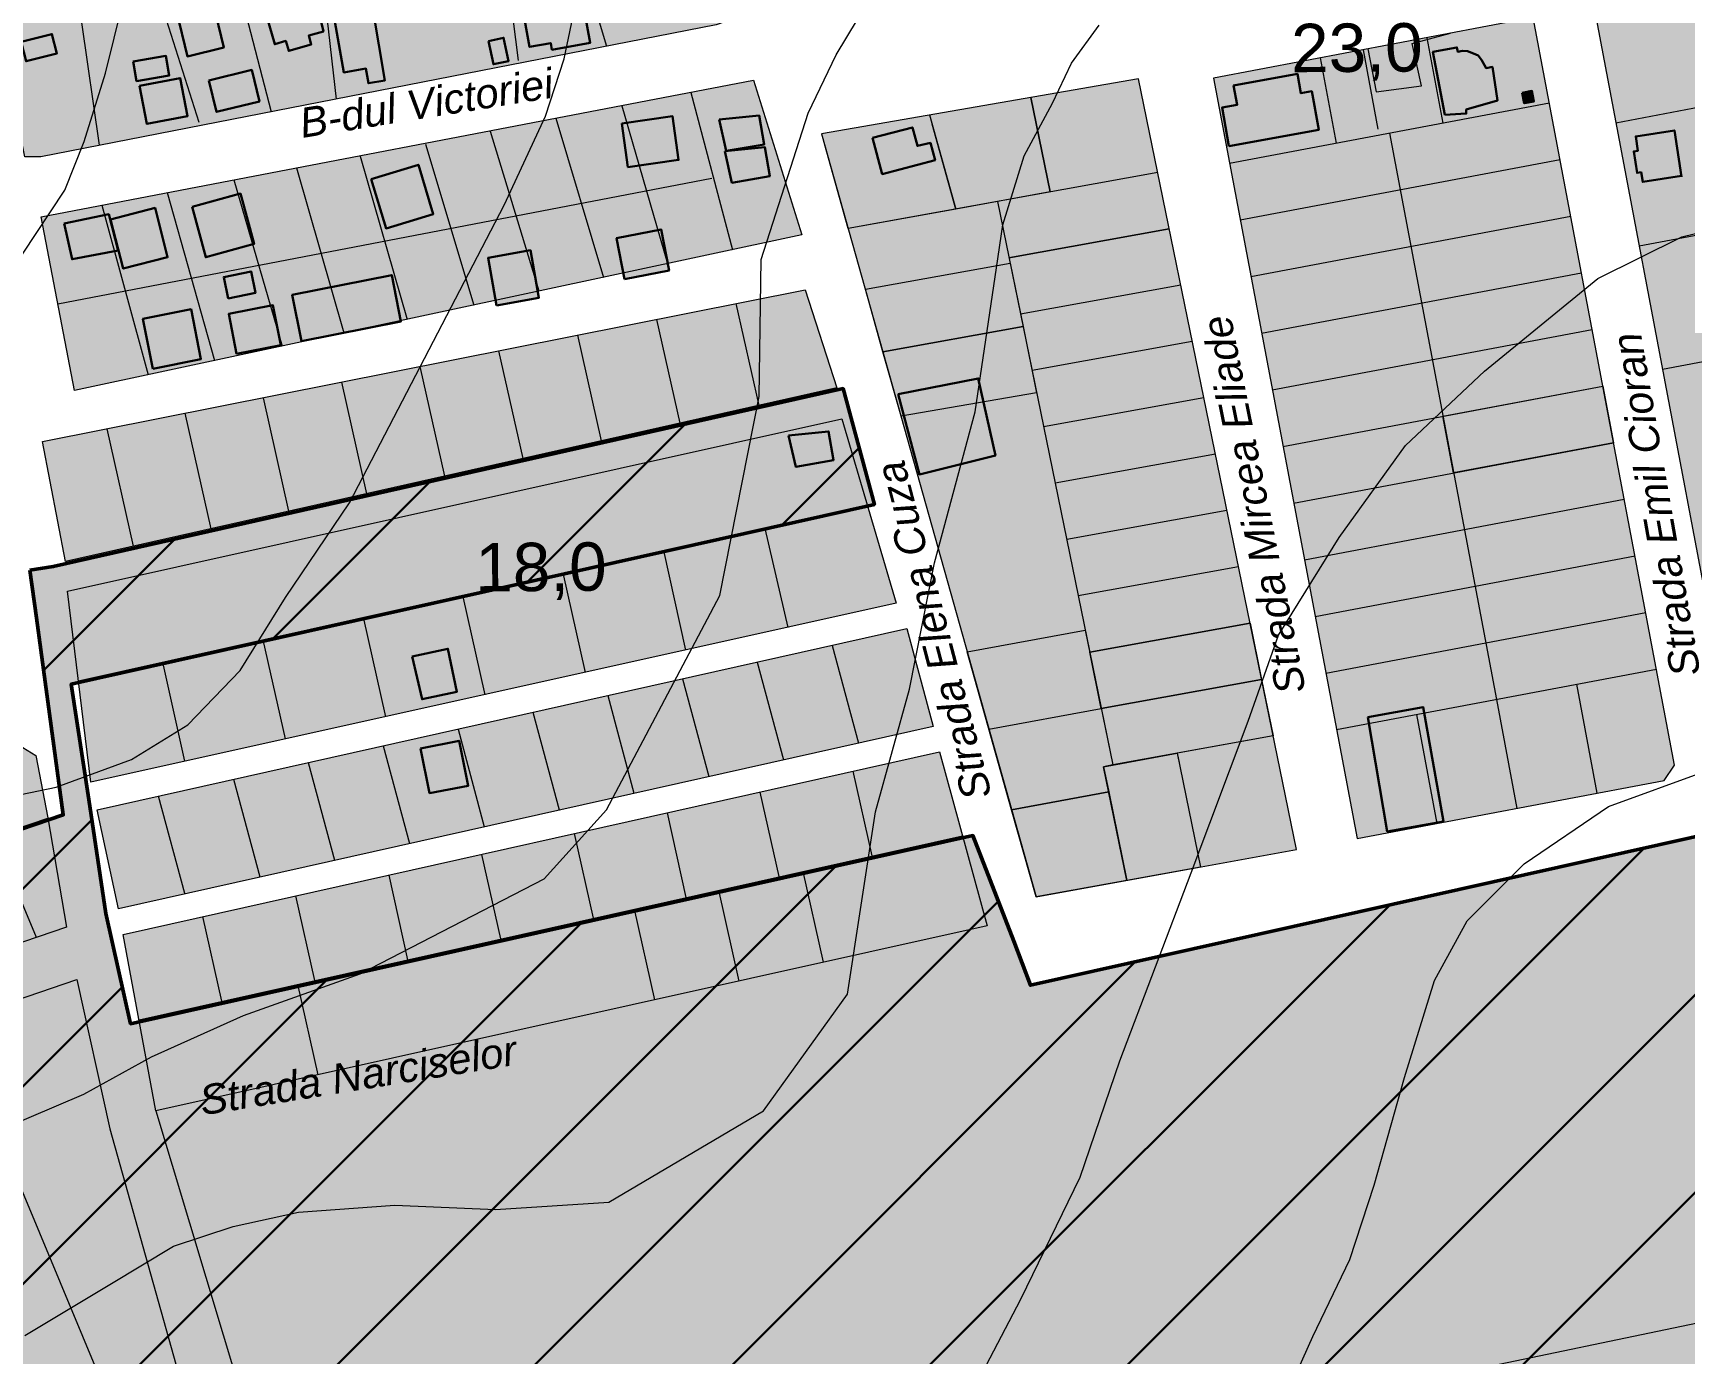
# Model space of a CAD drawing. Header units: metres. Extents: x 783184 to 1587399, y 282652 to 580595.
# Drawn here: x 787774.7 to 788150.1, y 289689.4 to 289989.6 of the extents above; entities that cross this region are included whole.
import ezdxf

# ---------------------------------------------------------------- set-up
doc = ezdxf.new("R2010")
doc.units = ezdxf.units.M
doc.header["$LTSCALE"] = 0.5
for name, color, linetype in [('atrageri in intravilan', 18, 'CONTINUOUS'), ('cladiri', 18, 'CONTINUOUS'), ('curbe  de nivelI', 7, 'CONTINUOUS'), ('denumire strazi', 3, 'CONTINUOUS'), ('Limita intravilan existent', 1, 'CONTINUOUS'), ('locuinte si functiuni complementare', 51, 'CONTINUOUS'), ('strazi', 7, 'CONTINUOUS')]:
    doc.layers.add(name, color=color, linetype=linetype)
doc.layers.add('cote de nivel', color=1, linetype='CONTINUOUS', lineweight=211)
doc.layers.add('Limite proprietati', color=7, linetype='CONTINUOUS', lineweight=5)
doc.styles.add('arial', font='arial.ttf')
doc.styles.add('ARIAL_ITALIC', font='ariali.ttf')

msp = doc.modelspace()

# ---------------------------------------------------------------- hatches: boundary and pattern name
at = {"layer": 'atrageri in intravilan', "lineweight": 30, "true_color": 0xffff66}
h = msp.add_hatch(color=51, dxfattribs=at)
h.paths.add_polyline_path([(788421.64848, 288692.34074), (788480.03939, 288685.23104), (788449.1149, 288431.12827), (788390.72823, 288438.17795)], flags=16)
h.paths.add_polyline_path([(789205.99579, 288962.99819), (789206, 288963), (789194.05, 288959.03), (789118.207, 288933.778), (789071.37, 288918.21), (789063.31, 288915.83), (789063.613, 288971.336), (789059.614, 288971.072), (788878.326, 288895.203), (788871.44, 288900.603), (788821.57, 288906.577), (788802.624, 288908.883), (788764.734, 288913.497), (788745.789, 288915.803), (788582.041, 288935.74), (788591.617, 289015.501), (788597.377, 289062.912), (788612.11, 289183.987), (788548.504, 289191.669), (788549.12, 289195.57), (788417.838, 289211.524), (788386.476, 289215.337), (788337.294, 289221.283), (788180.494, 289240.381), (788241.358, 289454.166), (788249.192, 289481.68), (788250.642, 289486.73), (788238.148, 289487.851), (788204.822, 289647.766), (788204.006, 289651.681), (788195.829, 289690.918), (788190.628, 289715.876), (788185.41, 289740.28), (788184.617, 289744.119), (788170.796, 289811.038), (788159.088, 289808.422), (788015.651, 289776.364), (788001.381, 289773.174), (787997.65, 289783.17), (787988.318, 289807.209), (787796.905, 289764.427), (787791.294, 289789.502), (787787.44, 289815.376), (787783.407, 289841.652), (787965.934, 289882.487), (787958.828, 289908.791), (787779.305, 289868.339), (787774.014, 289867.525), (787775.49, 289856.71), (787778.47, 289834.84), (787781.595, 289811.913), (787571.421, 289740.26), (787553.383, 289732.746), (787631.7, 289544.64), (787608.84, 289535.63), (787585.93, 289526.6), (787507.97, 289713.83), (787485.19, 289704.34), (787562.96, 289517.54), (787539.94, 289508.47), (787462.35, 289694.83), (787439.456, 289685.291), (787416.51, 289675.73), (787393.51, 289666.152), (787370.45, 289656.55), (787447.31, 289471.95), (787424.013, 289462.769), (787400.66, 289453.563), (787353.79, 289435.09), (787277.67, 289617.9), (787254.34, 289608.18), (787230.941, 289598.435), (787227.248, 289596.898), (787302.946, 289415.079), (787293.898, 289411.453), (787322.221, 289346.791), (787339.603, 289307.461), (787348.5, 289287.332), (787353.755, 289275.441), (787362.648, 289255.319), (787366.286, 289247.087), (787370.733, 289237.026), (787375.179, 289226.965), (787378.817, 289218.733), (787396.806, 289178.031), (787419.66, 289126.319), (787421.614, 289122.792), (787422.725, 289116.6), (787422.329, 289110.251), (787419.868, 289103.345), (787415.979, 289097.709), (787407.148, 289092.62), (787379.317, 289080.333), (787336.945, 289062.896), (787372.257, 288980.26), (787394.829, 288927.44), (787379.415, 288920.793), (787137.935, 288816.67), (787135.86, 288816.74), (787113.375, 288817.502), (787097.78, 288814.971), (786878.037, 288729.341), (787074.636, 288751.44), (787346.292, 288781.976), (787350.201, 288782.834), (787343.791, 288812.025), (787337.209, 288841.996), (787328.51, 288881.613), (787408.973, 288915.919), (787399.226, 288938.991), (787954.426, 289063.877), (787972.85, 288984.98), (787979.83, 288955.093), (787990.289, 288910.303), (787995.266, 288888.988), (787998.75, 288874.072), (788014.409, 288807.013), (788023.518, 288768.009), (787999.667, 288683.724), (787978.846, 288610.144), (787939.732, 288471.919), (787930.909, 288440.739), (787923.6, 288414.91), (787921.44, 288407.26), (787907.12, 288356.65), (787904.95, 288349), (787897.604, 288323.044), (787879.159, 288257.859), (787874.035, 288239.752), (787885.501, 288238.721), (788061.315, 288216.773), (788230.544, 288195.648), (788429.101, 288171.667), (788468.816, 288166.871), (788478.741, 288165.672), (788498.598, 288163.274), (788537.02102, 288158.63362), (788569.95822, 288426.65355), (788652.68151, 288416.6228), (788619.74931, 288148.64246), (788677.3, 288141.692), (788756.723, 288132.099), (788789.7, 288128.12), (788796.65, 288127.28), (788827.275, 288123.567), (788926.553, 288111.576), (789012.881, 288137.047), (789068.127, 288129.499), (789083.31118, 288121.55122), (789094.455, 288127.807), (789103.075, 288132.453), (789127.634, 288124.887), (789151.132, 288132.626), (789166.299, 288150.252), (789179.942, 288183.009), (789176.819, 288188.874), (789190.756, 288226.037), (789195.26, 288239.75), (789204.279, 288273.374), (789226.302, 288332.092), (789286.986, 288459.931), (789309.743, 288523.326), (789311.277, 288576.843), (789242.532, 288741.085)])
at = {"layer": 'atrageri in intravilan', "lineweight": 30}
h = msp.add_hatch(dxfattribs=at)
h.set_pattern_fill('ANSI31', color=6, scale=10, style=0)
h.set_pattern_definition([(45, (11292.32, 0), (-22.4506403, 22.4506403), [])])
h.paths.add_polyline_path([(788591.617, 289015.501), (788597.377, 289062.912), (788612.11, 289183.987), (788548.504, 289191.669), (788549.12, 289195.57), (788417.838, 289211.524), (788386.476, 289215.337), (788337.294, 289221.283), (788180.494, 289240.381), (788241.358, 289454.166), (788249.192, 289481.68), (788250.642, 289486.73), (788238.148, 289487.851), (788204.822, 289647.766), (788204.006, 289651.681), (788195.829, 289690.918), (788190.628, 289715.876), (788185.41, 289740.28), (788184.617, 289744.119), (788170.796, 289811.038), (788159.088, 289808.422), (788015.651, 289776.364), (788001.381, 289773.174), (787997.65, 289783.17), (787988.318, 289807.209), (787796.905, 289764.427), (787791.294, 289789.502), (787787.44, 289815.376), (787783.407, 289841.652), (787965.934, 289882.487), (787958.828, 289908.791), (787779.305, 289868.339), (787774.014, 289867.525), (787775.49, 289856.71), (787778.47, 289834.84), (787781.595, 289811.913), (787571.421, 289740.26), (787553.383, 289732.746), (787631.7, 289544.64), (787608.84, 289535.63), (787585.93, 289526.6), (787507.97, 289713.83), (787485.19, 289704.34), (787562.96, 289517.54), (787539.94, 289508.47), (787462.35, 289694.83), (787439.456, 289685.291), (787416.51, 289675.73), (787393.51, 289666.152), (787370.45, 289656.55), (787447.31, 289471.95), (787424.013, 289462.769), (787400.66, 289453.563), (787353.79, 289435.09), (787277.67, 289617.9), (787254.34, 289608.18), (787230.941, 289598.435), (787227.248, 289596.898), (787302.946, 289415.079), (787293.898, 289411.453), (787322.221, 289346.791), (787339.603, 289307.461), (787348.5, 289287.332), (787353.755, 289275.441), (787362.648, 289255.319), (787366.286, 289247.087), (787370.733, 289237.026), (787375.179, 289226.965), (787378.817, 289218.733), (787396.806, 289178.031), (787419.66, 289126.319), (787421.614, 289122.792), (787422.725, 289116.6), (787422.329, 289110.251), (787419.868, 289103.345), (787415.979, 289097.709), (787407.148, 289092.62), (787379.317, 289080.333), (787336.945, 289062.896), (787372.257, 288980.26), (787394.829, 288927.44), (787379.415, 288920.793), (787137.935, 288816.67), (787135.86, 288816.74), (787113.375, 288817.502), (787097.78, 288814.971), (786878.037, 288729.341), (787074.636, 288751.44), (787346.292, 288781.976), (787350.201, 288782.834), (787343.791, 288812.025), (787337.209, 288841.996), (787328.51, 288881.613), (787408.973, 288915.919), (787399.226, 288938.991), (787954.426, 289063.877), (787972.85, 288984.98), (787979.83, 288955.093), (787990.289, 288910.303), (787995.266, 288888.988), (787998.75, 288874.072), (788014.409, 288807.013), (788023.518, 288768.009), (787999.667, 288683.724), (787978.846, 288610.144), (787939.732, 288471.919), (787930.909, 288440.739), (787923.6, 288414.91), (787921.44, 288407.26), (787907.12, 288356.65), (787904.95, 288349), (787897.604, 288323.044), (787879.159, 288257.859), (787874.035, 288239.752), (787885.501, 288238.721), (788061.315, 288216.773), (788230.544, 288195.648), (788429.101, 288171.667), (788468.816, 288166.871), (788478.741, 288165.672), (788498.598, 288163.274), (788537.02102, 288158.63362), (788569.95822, 288426.65355), (788652.68151, 288416.6228), (788619.74931, 288148.64246), (788677.3, 288141.692), (788756.723, 288132.099), (788789.7, 288128.12), (788796.65, 288127.28), (788827.275, 288123.567), (788926.553, 288111.576), (789012.881, 288137.047), (789068.127, 288129.499), (789086.82378, 288119.71264), (789103.075, 288132.453), (789127.634, 288124.887), (789151.132, 288132.626), (789166.299, 288150.252), (789179.942, 288183.009), (789176.819, 288188.874), (789190.756, 288226.037), (789204.279, 288273.374), (789226.302, 288332.092), (789286.986, 288459.931), (789309.743, 288523.326), (789311.277, 288576.843), (789242.30106, 288742.48767), (789215.76073, 288903.68805), (789205.99508, 288962.99788), (789206, 288963), (789194.05, 288959.03), (789118.207, 288933.778), (789071.37, 288918.21), (789063.31, 288915.83), (789063.613, 288971.336), (789059.614, 288971.072), (788878.326, 288895.203), (788871.44, 288900.603), (788821.57, 288906.577), (788802.624, 288908.883), (788783.679, 288911.19), (788764.734, 288913.497), (788745.789, 288915.803), (788582.041, 288935.74)])
h.paths.add_polyline_path([(788421.64848, 288692.34074), (788480.03939, 288685.23104), (788449.1149, 288431.12827), (788390.72823, 288438.17795)], flags=16)
at = {"layer": 'cladiri', "lineweight": 30}
h = msp.add_hatch(color=0, dxfattribs=at)
h.paths.add_polyline_path([(787779.01606, 289989.38052), (787772.00518, 289987.59982), (787773.12522, 289983.19006), (787780.1361, 289984.97077)])
h.paths.add_polyline_path([(787774.81381, 290002.62765), (787765.84782, 290001.04391), (787767.05893, 289994.18751), (787776.02492, 289995.77125)])
h.paths.add_polyline_path([(787791.39866, 290014.22833), (787787.28493, 290013.22595), (787786.49372, 290016.47304), (787764.2321, 290011.04862), (787765.92223, 290004.11235), (787782.54112, 290008.16182), (787783.40597, 290004.61251), (787793.16244, 290006.98984)])
h.paths.add_polyline_path([(787774.94014, 290039.85859), (787764.15367, 290038.13443), (787765.83164, 290027.63697), (787776.61811, 290029.36113)])
h.paths.add_polyline_path([(787784.19361, 290054.49213), (787777.62066, 290053.89401), (787778.26748, 290046.78592), (787775.31212, 290046.51699), (787775.65194, 290042.78263), (787785.18025, 290043.64968)])
h.paths.add_polyline_path([(787776.27148, 290071.39216), (787767.02276, 290070.23497), (787768.89754, 290055.25109), (787778.14626, 290056.40829)])
h.paths.add_polyline_path([(787820.029, 290078.84053), (787818.17574, 290078.55513), (787817.62211, 290082.15022), (787808.77872, 290080.78837), (787811.00071, 290066.35954), (787817.18384, 290067.31172), (787816.72259, 290070.30694), (787821.2361, 290071.002)])
h.paths.add_polyline_path([(787824.53871, 290068.56326), (787818.26589, 290068.14928), (787819.05069, 290056.25762), (787825.32351, 290056.6716)])
h.paths.add_polyline_path([(787830.89565, 290082.69621), (787822.75788, 290081.39764), (787824.56858, 290070.05056), (787832.70635, 290071.34914)])
h.paths.add_polyline_path([(787846.05271, 290085.79273), (787836.59225, 290083.9599), (787839.55522, 290068.666), (787845.1005, 290069.74032), (787844.58181, 290072.41763), (787848.49699, 290073.17614)])
h.paths.add_polyline_path([(787859.15003, 290087.95487), (787850.17474, 290086.68441), (787853.22718, 290065.12012), (787862.20248, 290066.39058)])
h.paths.add_polyline_path([(787899.71892, 290089.80729), (787901.24182, 290090.12486), (787899.95377, 290096.30151), (787890.2576, 290094.2795), (787889.58737, 290097.49346), (787882.25411, 290095.96421), (787884.08332, 290087.19251), (787889.61615, 290088.34631), (787890.96493, 290081.87846), (787900.93864, 290083.95835)])
h.paths.add_polyline_path([(787843.37563, 290041.68901), (787839.44278, 290041.22794), (787840.31873, 290033.75607), (787844.25158, 290034.21713)])
h.paths.add_polyline_path([(787913.0128, 290045.07249), (787895.633, 290041.39293), (787896.65095, 290036.58482), (787900.0767, 290037.31011), (787900.73373, 290034.20674), (787907.70125, 290035.68187), (787907.03589, 290038.8246), (787914.02241, 290040.30375)])
h.paths.add_polyline_path([(787911.83207, 290022.54541), (787910.4564, 290028.89492), (787902.02072, 290027.06728), (787903.39639, 290020.71776)])
h.paths.add_polyline_path([(787920.0711, 290009.23799), (787905.53369, 290003.63097), (787909.80236, 289992.56353), (787924.13283, 289997.53879)])
h.paths.add_polyline_path([(787899.31423, 289998.58211), (787885.79098, 289996.12092), (787887.55103, 289986.45011), (787892.38025, 289987.32901), (787892.65447, 289985.82226), (787901.3485, 289987.40454)])
h.paths.add_polyline_path([(787881.65894, 289988.54452), (787878.21597, 289987.804), (787879.354, 289982.51284), (787882.79697, 289983.25336)])
h.paths.add_polyline_path([(787878.50158, 290003.70429), (787873.8424, 290002.4324), (787875.9566, 289994.68772), (787880.61578, 289995.95961)])
h.paths.add_polyline_path([(787875.83508, 290004.61663), (787873.54035, 290010.9817), (787850.38452, 290002.63356), (787854.95166, 289989.96536), (787860.72711, 289992.04752), (787858.4547, 289998.35066)])
h.paths.add_polyline_path([(787851.92166, 289995.03591), (787843.11698, 289993.52681), (787845.31856, 289980.68194), (787850.37076, 289981.54787), (787850.94429, 289978.20168), (787854.69677, 289978.84485)])
h.paths.add_polyline_path([(787838.29616, 290000.0022), (787826.87643, 289996.71752), (787829.647, 289987.08521), (787832.16355, 289987.80905), (787832.81689, 289985.53761), (787837.96169, 289987.01742), (787837.38418, 289989.02525), (787840.72308, 289989.98563)])
h.paths.add_polyline_path([(787824.44227, 289981.22831), (787814.67972, 289978.85971), (787816.41736, 289971.69775), (787826.17991, 289974.06635)])
h.paths.add_polyline_path([(787808.15609, 289979.39505), (787798.92016, 289977.60572), (787800.59374, 289968.96725), (787809.82967, 289970.75658)])
h.paths.add_polyline_path([(787804.90144, 289984.41431), (787797.48546, 289983.11089), (787798.26131, 289978.69659), (787805.67728, 289980)])
h.paths.add_polyline_path([(787815.56841, 289996.6201), (787807.28805, 289994.60401), (787809.79842, 289984.29358), (787818.07878, 289986.30967)])
h = msp.add_hatch(color=256, dxfattribs=at)
h.paths.add_polyline_path([(788095.55449, 289985.84242), (788092.87162, 289985.3398), (788095.55257, 289971.02929), (788098.32118, 289971.19073)])
h.paths.add_polyline_path([(788106.36336, 289981.93524), (788104.94975, 289981.64551), (788104.54661, 289982.34382), (788103.86524, 289983.52408), (788103.15839, 289984.50531), (788102.093, 289984.93122), (788100.73027, 289985.476), (788099.59696, 289985.55593), (788098.50809, 289985.35194), (788098.31917, 289986.36035), (788095.55449, 289985.84242), (788098.32118, 289971.19073), (788100.41253, 289971.31268), (788100.41253, 289972.22084), (788107.54462, 289974.30896)])
h = msp.add_hatch(color=256, dxfattribs=at)
h.paths.add_polyline_path([(788047.96697, 289973.23179), (788044.9273, 289972.68242), (788046.50724, 289963.94043), (788049.61539, 289964.50217)])
h.paths.add_polyline_path([(788065.32653, 289976.36919), (788062.86462, 289975.92424), (788062.066, 289980.3431), (788047.57086, 289977.72339), (788048.36949, 289973.30453), (788047.96697, 289973.23179), (788049.61539, 289964.50217), (788066.90647, 289967.6272)])
for color, points in [(256, [(788115.37047, 289976.44801), (788113.17366, 289976.03437), (788113.60899, 289973.63996), (788115.82078, 289974.05642)]), (256, [(788147.73025, 289967.47316), (788138.93299, 289966.11559), (788139.43576, 289962.85758), (788138.49611, 289962.71258), (788139.2513, 289957.81883), (788140.14997, 289957.95751), (788140.52556, 289955.77353), (788149.32612, 289957.13161)]), (0, [(787791.93706, 289948.42094), (787781.77795, 289946.34133), (787783.60583, 289938.18526), (787794.09833, 289940.15473)]), (0, [(787989.52247, 289911.10054), (787971.29779, 289907.50594), (787976.16571, 289889.30517), (787993.42419, 289893.59378)]), (0, [(787955.52618, 289899.05815), (787946.42474, 289898.16837), (787948.03919, 289891.02442), (787956.65728, 289892.4976)]), (0, [(788090.61982, 289836.40441), (788078.07395, 289834.11516), (788082.48574, 289808.14722), (788095.25066, 289810.43084)])]:
    msp.add_hatch(color=color, dxfattribs=at).paths.add_polyline_path(points)
h = msp.add_hatch(color=0, dxfattribs=at)
h.paths.add_polyline_path([(787792.34509, 289947.26678), (787795.21239, 289936.069), (787805.31603, 289938.65615), (787802.44872, 289949.85392)])
h.paths.add_polyline_path([(787801.93978, 289913.30632), (787812.88781, 289915.45795), (787810.64967, 289926.84615), (787799.70164, 289924.69452)])
h.paths.add_polyline_path([(787820.96422, 289916.71306), (787831.01485, 289918.68538), (787829.23367, 289927.76201), (787819.18304, 289925.78969)])
h.paths.add_polyline_path([(787825.2568, 289930.55397), (787824.25957, 289935.42017), (787818.07878, 289934.15355), (787819.07601, 289929.28735)])
h.paths.add_polyline_path([(787821.83485, 289953.12948), (787810.85231, 289950.13132), (787813.98032, 289938.67313), (787824.96286, 289941.6713)])
h.paths.add_polyline_path([(787858.33735, 289924.05901), (787856.24505, 289934.61443), (787833.6311, 289930.13188), (787835.7234, 289919.57646)])
h.paths.add_polyline_path([(787862.28666, 289959.66121), (787851.55744, 289956.41436), (787854.94608, 289945.2166), (787865.6753, 289948.46345)])
h.paths.add_polyline_path([(787869.54336, 289963.18511), (787870.87, 289953.73164), (787867.79978, 289952.82114), (787869.28269, 289947.82073), (787874.59094, 289949.39493), (787882.80571, 289950.68034), (787882.29919, 289953.91742), (787892.89895, 289955.57602), (787891.17859, 289966.57048)])
h.paths.add_polyline_path([(787878.12099, 289938.50267), (787880.08347, 289927.68753), (787889.70024, 289929.43256), (787887.73776, 289940.2477)])
h.paths.add_polyline_path([(787907.34332, 289942.98597), (787909.17424, 289933.67589), (787919.27329, 289935.66198), (787917.44237, 289944.97205)])
h.paths.add_polyline_path([(787909.92475, 289959.16764), (787921.43349, 289960.7773), (787920.04614, 289970.69655), (787908.53741, 289969.08689)])
at = {"layer": 'cladiri', "lineweight": 80}
for points in [[(787939.7557, 289970.85757), (787930.65425, 289969.96778), (787932.26871, 289962.82383), (787940.8868, 289964.29701)], [(787941.04816, 289963.64003), (787931.94672, 289962.75025), (787933.56117, 289955.6063), (787942.17926, 289957.07948)]]:
    msp.add_hatch(color=0, dxfattribs=at).paths.add_polyline_path(points)
at = {"layer": 'cladiri', "lineweight": 30}
h = msp.add_hatch(color=0, dxfattribs=at)
h.paths.add_polyline_path([(787974.61534, 289968.06365), (787973.02735, 289967.77497), (787965.49528, 289965.83281), (787967.69646, 289957.55525), (787979.69992, 289960.74718), (787978.6669, 289964.63195), (787975.70607, 289963.96193)])
h.paths.add_polyline_path([(787974.58528, 289968.17669), (787973.02735, 289967.77497), (787974.61534, 289968.06365)])
h = msp.add_hatch(color=0, dxfattribs=at)
h.paths.add_polyline_path([(787871.54829, 289828.74986), (787862.77558, 289826.95928), (787864.84218, 289816.85665), (787873.62765, 289818.5435)])
h.paths.add_polyline_path([(787869.0082, 289849.67232), (787860.85268, 289847.92312), (787863.11924, 289838.20872), (787871.03404, 289839.91319)])
at = {"layer": 'locuinte si functiuni complementare', "lineweight": 30}
h = msp.add_hatch(color=256, dxfattribs=at)
h.paths.add_polyline_path([(787908.22197, 290096.55264), (787900.97695, 290103.01512), (787752.98617, 290076.3658), (787752.24829, 290073.76376), (787750.64891, 290070.33984), (787772.82523, 289961.51241), (787776.48094, 289961.51241), (787929.97268, 289991.46873), (787934.37139, 289993.0197)])
h.paths.add_polyline_path([(787739.86635, 290071.49122), (787735.04604, 290072.64297), (787581.80373, 290040.84306), (787579.88606, 290037.17178), (787599.01015, 289929.36043), (787601.556, 289926.817), (787760.96176, 289958.77977)])
h.paths.add_polyline_path([(787581.10831, 289976.18961), (787571.03664, 290029.11524), (787568.48756, 290034.97215), (787563.87426, 290034.51111), (787380.13213, 289942.17514), (787364.51182, 289932.61568), (787366.63859, 289882.99133), (787450.43985, 289896.53223), (787591.85881, 289925.15937)])
h = msp.add_hatch(color=256, dxfattribs=at)
h.paths.add_polyline_path([(788261.3326, 289879.25683), (788246.78961, 289876.51067), (788229.69177, 289873.28208), (788215.14878, 289870.53592), (788221.45938, 289837.11652), (788224.96394, 289834.72527), (788236.55903, 289836.91477), (788253.65687, 289840.14337), (788265.25196, 289842.33288), (788267.64321, 289845.83743)])
h.paths.add_polyline_path([(788235.5558, 290015.76443), (788189.37198, 290007.04351), (788214.43441, 289874.31906), (788260.61823, 289883.03998)])
h.paths.add_polyline_path([(788175.6151, 290004.44579), (788129.43127, 289995.72488), (788161.51868, 289825.79788), (788165.02323, 289823.40663), (788205.31125, 289831.01424), (788207.7025, 289834.5188)])
h.paths.add_polyline_path([(788115.67439, 289993.12716), (788042.95943, 289979.39635), (788075.60349, 289806.52146), (788145.37054, 289819.6956), (788147.76179, 289823.20016)])
h.paths.add_polyline_path([(788025.94788, 289979.22479), (787953.93084, 289966.73736), (788002.67795, 289793.26421), (788061.82586, 289804.0168)])
h = msp.add_hatch(color=256, dxfattribs=at)
h.paths.add_polyline_path([(787957.41099, 289908.96805), (787950.20903, 289931.25204), (787776.89796, 289896.75196), (787782.07094, 289869.50002)])
h.paths.add_polyline_path([(787949.43796, 289943.72819), (787938.44396, 289978.90819), (787776.55266, 289947.81654), (787784.13015, 289908.3613)])
h.paths.add_polyline_path([(787765.35884, 289896.58806), (787527.78376, 289853.68834), (787547.85612, 289801.27064), (787768.31349, 289877.32169)])
h.paths.add_polyline_path([(787764.81239, 289940.47341), (787760.68332, 289946.71931), (787742.70233, 289943.28836), (787713.92927, 289937.79818), (787684.19454, 289932.1245), (787669.0863, 289928.68805), (787596.30586, 289915.72513), (787575.94066, 289910.63743), (787555.35421, 289906.70925), (787540.57227, 289902.57697), (787529.68085, 289899.12477), (787520.15771, 289890.80288), (787520.15771, 289871.47674), (787522.71314, 289864.83662), (787526.41802, 289862.92102), (787771.76475, 289906.56896)])
at = {"layer": 'locuinte si functiuni complementare', "linetype": 'ByBlock', "lineweight": 30}
h = msp.add_hatch(color=51, dxfattribs=at)
h.paths.add_polyline_path([(787804.19927, 289846.30365), (787785.09226, 289842.02903), (787787.88804, 289819.36785), (787809.16928, 289824.09213)])
h.paths.add_polyline_path([(787827.00594, 289851.40597), (787804.19927, 289846.30365), (787809.16928, 289824.09213), (787831.98341, 289829.15669)])
h.paths.add_polyline_path([(787849.81167, 289856.50807), (787827.00594, 289851.40597), (787831.98341, 289829.15669), (787854.79848, 289834.22146)])
h.paths.add_polyline_path([(787872.37585, 289861.55614), (787849.81167, 289856.50807), (787854.79848, 289834.22146), (787877.37002, 289839.23217)])
h.paths.add_polyline_path([(787895.18641, 289866.65933), (787872.37585, 289861.55614), (787877.37002, 289839.23217), (787900.18896, 289844.2978)])
h.paths.add_polyline_path([(787918.03965, 289871.77206), (787895.18641, 289866.65933), (787900.18896, 289844.2978), (787923.0139, 289849.36477)])
h.paths.add_polyline_path([(787941.03799, 289876.91726), (787918.03965, 289871.77206), (787923.0139, 289849.36477), (787946.25106, 289854.52324)])
h.paths.add_polyline_path([(787964.35874, 289882.13458), (787941.03799, 289876.91726), (787946.25106, 289854.52324), (787970.89157, 289859.99325)])
h.paths.add_polyline_path([(787973.31076, 289854.23472), (787956.31514, 289850.43291), (787962.28544, 289828.21812), (787979.28081, 289832.02257)])
h.paths.add_polyline_path([(787956.31514, 289850.43291), (787939.31713, 289846.63057), (787945.28818, 289824.41325), (787962.28544, 289828.21812)])
h.paths.add_polyline_path([(787939.31713, 289846.63057), (787922.31748, 289842.82786), (787928.28973, 289820.60811), (787945.28818, 289824.41325)])
h.paths.add_polyline_path([(787922.31748, 289842.82786), (787905.31544, 289839.02461), (787911.2882, 289816.80228), (787928.28973, 289820.60811)])
h.paths.add_polyline_path([(787905.31544, 289839.02461), (787888.31057, 289835.22074), (787894.28383, 289812.99581), (787911.2882, 289816.80228)])
h.paths.add_polyline_path([(787888.31057, 289835.22074), (787871.30262, 289831.41617), (787877.27733, 289809.18887), (787894.28383, 289812.99581)])
h.paths.add_polyline_path([(787871.30262, 289831.41617), (787854.29492, 289827.61166), (787860.26988, 289805.38172), (787877.27733, 289809.18887)])
h.paths.add_polyline_path([(787854.29492, 289827.61166), (787837.28413, 289823.80646), (787843.25935, 289801.57387), (787860.26988, 289805.38172)])
h.paths.add_polyline_path([(787837.28413, 289823.80646), (787820.2731, 289820.0012), (787826.24882, 289797.76603), (787843.25935, 289801.57387)])
h.paths.add_polyline_path([(787820.2731, 289820.0012), (787803.25854, 289816.19515), (787809.2352, 289793.9575), (787826.24882, 289797.76603)])
h.paths.add_polyline_path([(787803.25854, 289816.19515), (787789.30309, 289813.07341), (787794.16666, 289790.58437), (787809.2352, 289793.9575)])
h.paths.add_polyline_path([(787813.33747, 289788.78126), (787795.21048, 289784.72942), (787798.81046, 289765.35165), (787817.63294, 289769.55862)])
h.paths.add_polyline_path([(787834.44635, 289793.49962), (787813.33747, 289788.78126), (787817.63294, 289769.55862), (787838.7423, 289774.27672)])
h.paths.add_polyline_path([(787855.55563, 289798.21808), (787834.44635, 289793.49962), (787838.7423, 289774.27672), (787859.85143, 289778.99477)])
h.paths.add_polyline_path([(787876.65718, 289802.93481), (787855.55563, 289798.21808), (787859.85143, 289778.99477), (787880.95329, 289783.71119)])
h.paths.add_polyline_path([(787897.77208, 289807.65452), (787876.65718, 289802.93481), (787880.95329, 289783.71119), (787902.0645, 289788.4297)])
h.paths.add_polyline_path([(787918.88137, 289812.37298), (787897.77208, 289807.65452), (787902.0645, 289788.4297), (787923.17386, 289793.1478)])
h.paths.add_polyline_path([(787939.9925, 289817.09185), (787918.88137, 289812.37298), (787923.17386, 289793.1478), (787944.28507, 289797.86632)])
h.paths.add_polyline_path([(787961.09801, 289821.80946), (787939.9925, 289817.09185), (787944.28507, 289797.86632), (787965.39444, 289802.58442)])
h.paths.add_polyline_path([(787980.75649, 289826.20362), (787961.09801, 289821.80946), (787965.39444, 289802.58442), (787985.96724, 289807.18259)])
h = msp.add_hatch(color=51, dxfattribs=at)
h.paths.add_polyline_path([(787580.52125, 289763.01956), (787569.68932, 289759.29023), (787566.5263, 289752.51461), (787571.20391, 289740.72767), (787586.41411, 289745.90359)])
h.paths.add_polyline_path([(787599.8195, 289769.66376), (787580.52125, 289763.01956), (787586.41411, 289745.90359), (787605.73614, 289752.47873)])
h.paths.add_polyline_path([(787619.04545, 289776.28307), (787599.8195, 289769.66376), (787605.73614, 289752.47873), (787624.98577, 289759.02924)])
h.paths.add_polyline_path([(787638.23172, 289782.88872), (787619.04545, 289776.28307), (787624.98577, 289759.02924), (787644.19568, 289765.56624)])
h.paths.add_polyline_path([(787657.34087, 289789.46781), (787638.23172, 289782.88872), (787644.19568, 289765.56624), (787663.32838, 289772.07695)])
h.paths.add_polyline_path([(787676.38383, 289796.02412), (787657.34087, 289789.46781), (787663.32838, 289772.07695), (787682.3948, 289778.56512)])
h.paths.add_polyline_path([(787695.36061, 289802.55764), (787676.38383, 289796.02412), (787682.3948, 289778.56512), (787701.39495, 289785.03073)])
h.paths.add_polyline_path([(787714.28065, 289809.07163), (787695.36061, 289802.55764), (787701.39495, 289785.03073), (787720.33831, 289791.47702)])
h.paths.add_polyline_path([(787733.14397, 289815.56608), (787714.28065, 289809.07163), (787720.33831, 289791.47702), (787739.22486, 289797.90397)])
h.paths.add_polyline_path([(787751.94109, 289822.03775), (787733.14397, 289815.56608), (787739.22486, 289797.90397), (787758.04514, 289804.30838)])
h.paths.add_polyline_path([(787775.3576, 289825.37502), (787770.43566, 289828.40525), (787751.94109, 289822.03775), (787758.04514, 289804.30838), (787778.11964, 289811.13958), (787778.09865, 289811.26304)])

# ---------------------------------------------------------------- linework, layer by layer
at = {"layer": 'cladiri', "color": 0, "lineweight": 30}
for points in [[(787826.87643, 289996.71752), (787829.647, 289987.08521), (787832.16355, 289987.80905), (787832.81689, 289985.53761), (787837.96169, 289987.01742), (787837.38418, 289989.02525), (787840.72308, 289989.98563), (787838.29616, 290000.0022), (787826.87643, 289996.71752)], [(787885.79098, 289996.12092), (787887.55103, 289986.45011), (787892.38025, 289987.32901), (787892.65447, 289985.82226), (787901.3485, 289987.40454), (787899.31423, 289998.58211), (787885.79098, 289996.12092)], [(787807.28805, 289994.60401), (787809.79842, 289984.29358), (787818.07878, 289986.30967), (787815.56841, 289996.6201), (787807.28805, 289994.60401)], [(787843.11698, 289993.52681), (787845.31856, 289980.68194), (787850.37076, 289981.54787), (787850.94429, 289978.20168), (787854.69677, 289978.84485), (787851.92166, 289995.03591), (787843.11698, 289993.52681)], [(787772.00518, 289987.59982), (787779.01606, 289989.38052), (787780.1361, 289984.97077), (787773.12522, 289983.19006), (787772.00518, 289987.59982)], [(787878.21597, 289987.804), (787879.354, 289982.51284), (787882.79697, 289983.25336), (787881.65894, 289988.54452), (787878.21597, 289987.804)], [(787797.48546, 289983.11089), (787804.90144, 289984.41431), (787805.67728, 289980), (787798.26131, 289978.69659), (787797.48546, 289983.11089)], [(787798.92016, 289977.60572), (787800.59374, 289968.96725), (787809.82967, 289970.75658), (787808.15609, 289979.39505), (787798.92016, 289977.60572)], [(787814.67972, 289978.85971), (787824.44227, 289981.22831), (787826.17991, 289974.06635), (787816.41736, 289971.69775), (787814.67972, 289978.85971)], [(787908.53741, 289969.08689), (787920.04614, 289970.69655), (787921.43349, 289960.7773), (787909.92475, 289959.16764), (787908.53741, 289969.08689)], [(787930.65425, 289969.96778), (787932.26871, 289962.82383), (787940.8868, 289964.29701), (787939.7557, 289970.85757), (787930.65425, 289969.96778)], [(787931.94672, 289962.75025), (787933.56117, 289955.6063), (787942.17926, 289957.07948), (787941.04816, 289963.64003), (787931.94672, 289962.75025)], [(787851.55744, 289956.41436), (787854.94608, 289945.2166), (787865.6753, 289948.46345), (787862.28666, 289959.66121), (787851.55744, 289956.41436)], [(787810.85231, 289950.13132), (787813.98032, 289938.67313), (787824.96286, 289941.6713), (787821.83485, 289953.12948), (787810.85231, 289950.13132)], [(787792.34509, 289947.26678), (787795.21239, 289936.069), (787805.31603, 289938.65615), (787802.44872, 289949.85392), (787792.34509, 289947.26678)], [(787781.77795, 289946.34133), (787791.93706, 289948.42094), (787794.09833, 289940.15473), (787783.60583, 289938.18526), (787781.77795, 289946.34133)], [(787909.17424, 289933.67589), (787919.27329, 289935.66198), (787917.44237, 289944.97205), (787907.34332, 289942.98597), (787909.17424, 289933.67589)], [(787880.08347, 289927.68753), (787889.70024, 289929.43256), (787887.73776, 289940.2477), (787878.12099, 289938.50267), (787880.08347, 289927.68753)], [(787819.07601, 289929.28735), (787825.2568, 289930.55397), (787824.25957, 289935.42017), (787818.07878, 289934.15355), (787819.07601, 289929.28735)], [(787835.7234, 289919.57646), (787858.33735, 289924.05901), (787856.24505, 289934.61443), (787833.6311, 289930.13188), (787835.7234, 289919.57646)], [(787801.93978, 289913.30632), (787812.88781, 289915.45795), (787810.64967, 289926.84615), (787799.70164, 289924.69452), (787801.93978, 289913.30632)], [(787820.96422, 289916.71306), (787831.01485, 289918.68538), (787829.23367, 289927.76201), (787819.18304, 289925.78969), (787820.96422, 289916.71306)], [(787971.29779, 289907.50594), (787989.52247, 289911.10054), (787993.42419, 289893.59378), (787976.16571, 289889.30517), (787971.29779, 289907.50594)], [(787946.42474, 289898.16837), (787948.03919, 289891.02442), (787956.65728, 289892.4976), (787955.52618, 289899.05815), (787946.42474, 289898.16837)], [(787860.85268, 289847.92312), (787869.0082, 289849.67232), (787871.03404, 289839.91319), (787863.11924, 289838.20872), (787860.85268, 289847.92312)], [(788078.07395, 289834.11516), (788090.61982, 289836.40441), (788095.25066, 289810.43084), (788082.48574, 289808.14722), (788078.07395, 289834.11516)], [(787862.77558, 289826.95928), (787871.54829, 289828.74986), (787873.62765, 289818.5435), (787864.84218, 289816.85665), (787862.77558, 289826.95928)]]:
    msp.add_lwpolyline(points, dxfattribs=at)
at = {"layer": 'cladiri', "lineweight": 30}
for points in [[(788095.55257, 289971.02929), (788092.87162, 289985.3398), (788098.31917, 289986.36035), (788098.50809, 289985.35194), (788099.59696, 289985.55593), (788100.73027, 289985.476), (788102.093, 289984.93122), (788103.15839, 289984.50531), (788103.86524, 289983.52408), (788104.54661, 289982.34382), (788104.94975, 289981.64551), (788106.36336, 289981.93524), (788107.54462, 289974.30896), (788100.41253, 289972.22084), (788100.41253, 289971.31268), (788095.55257, 289971.02929)], [(788046.50724, 289963.94043), (788066.90647, 289967.6272), (788065.32653, 289976.36919), (788062.86462, 289975.92424), (788062.066, 289980.3431), (788047.57086, 289977.72339), (788048.36949, 289973.30453), (788044.9273, 289972.68242), (788046.50724, 289963.94043)], [(788113.17366, 289976.03437), (788115.37047, 289976.44801), (788115.82078, 289974.05642), (788113.60899, 289973.63996), (788113.17366, 289976.03437)], [(788149.3621, 289956.89848), (788147.73025, 289967.47316), (788138.93299, 289966.11559), (788139.43576, 289962.85758), (788138.49611, 289962.71258), (788139.2513, 289957.81883), (788140.14997, 289957.95751), (788140.52556, 289955.77353), (788149.32612, 289957.13161)]]:
    msp.add_lwpolyline(points, dxfattribs=at)
at = {"layer": 'cladiri', "color": 0, "lineweight": 30}
msp.add_lwpolyline([(787965.49528, 289965.83281), (787967.69646, 289957.55525), (787979.69992, 289960.74718), (787978.6669, 289964.63195), (787975.70607, 289963.96193), (787974.58528, 289968.17669)], close=True, dxfattribs=at)
at = {"layer": 'curbe  de nivelI', "color": 21, "lineweight": 5}
for points in [[(787772.35448, 289939.36493), (787781.92974, 289953.89108), (787786.37538, 289964.99931), (787791.17944, 289980.50823), (787808.96204, 290052.45532), (787812.9133, 290068.48648), (787814.62314, 290082.49992), (787813.93922, 290101.98207), (787816.50399, 290111.7231), (787824.88231, 290122.14774), (787834.79956, 290129.83806), (787850.87221, 290139.40824), (787865.23503, 290147.44034), (787877.37507, 290156.32692), (787894.69819, 290168.0303), (787907.69317, 290182.21467), (787934.50348, 290208.35553)], [(787763.85725, 289814.86542), (787780.01643, 289818.23014), (787797.07337, 289824.51095), (787809.86606, 289832.36197), (787821.76105, 289844.69929), (787832.08495, 289861.2986), (787846.67317, 289882.83281), (787881.75448, 289950.51784), (787891.18069, 289970.70618), (787895.44488, 289983.71643), (787901.06988, 290010.92135), (787902.19203, 290029.31514), (787906.7021, 290054.98375), (787918.26224, 290101.00188), (787930.88087, 290137.11786), (787950.95594, 290152.02287), (787965.86881, 290158.32881), (787983.076, 290170.94075), (788011.7546, 290184.69922), (788042.72756, 290193.29827)], [(787748.90465, 289732.52854), (787786.28051, 289748.43957), (787801.64227, 289756.95079), (787822.51416, 289766.29649), (787849.06323, 289775.80904), (787890.86817, 289797.40194), (787905.0611, 289813.08932), (787930.79506, 289861.81029), (787939.75642, 289907.01977), (787940.18315, 289938.15458), (787950.85137, 289971.4219), (787957.25236, 289984.64354), (787964.49704, 289996.72447)], [(787772.83898, 289693.58397), (787792.17516, 289705.17951), (787806.67726, 289713.87618), (787820.21253, 289718.38558), (787835.03692, 289721.60656), (787856.95122, 289723.21704), (787879.83236, 289722.25075), (787905.61384, 289723.86124), (787940.75476, 289744.64283), (787959.8004, 289771.17725), (787966.20842, 289812.57039), (787973.89257, 289840.4613), (787979.55462, 289869.16068), (787988.85648, 289903.51905), (787993.70968, 289936.2606), (787995.12158, 289946.0123), (787999.99234, 289961.72958), (788006.39393, 289973.69143), (788010.70802, 289982.73235), (788016.99104, 289991.40991)], [(787987.81211, 289680.11704), (787999.19004, 289701.80304), (788012.68481, 289729.57171), (788021.68131, 289756.01804), (788037.87771, 289798.72799), (788050.87971, 289833.18808), (788057.75942, 289852.75834), (788071.51877, 289874.97328), (788086.60118, 289895.86592), (788104.59423, 289912.79158), (788130.34915, 289933.79282), (788149.40057, 289943.31353), (788164.74756, 289947.01599)], [(788057.4659, 289675.22857), (788065.57273, 289693.3783), (788074.00387, 289710.87983), (788079.51657, 289727.73317), (788086.37912, 289752.19781), (788093.18886, 289774.23679), (788100.64714, 289787.84908), (788113.61812, 289800.8132), (788132.75029, 289813.77732), (788154.8009, 289821.87985), (788173.28452, 289824.79677), (788189.49824, 289824.79677), (788209.92751, 289822.20395), (788223.22273, 289821.87985), (788242.0306, 289822.85218), (788254.02872, 289822.85218), (788274.13374, 289818.96293), (788295.04006, 289813.12424), (788318.38776, 289801.78065), (788330.7102, 289789.46473), (788340.11413, 289772.61139), (788343.68118, 289753.16526), (788347.24817, 289727.23706), (788349.84236, 289683.48318)]]:
    msp.add_lwpolyline(points, dxfattribs=at)
at = {"layer": 'Limita intravilan existent', "color": 0, "lineweight": 50}
for points in [[(787774.014, 289867.525), (787779.305, 289868.339), (787779.305, 289868.339), (787958.828, 289908.791), (787965.934, 289882.487), (787783.407, 289841.652), (787787.44, 289815.376), (787791.294, 289789.502), (787796.905, 289764.427), (787796.905, 289764.427), (787988.318, 289807.209), (787988.318, 289807.209), (787997.65, 289783.17), (787997.65, 289783.17), (788001.381, 289773.174), (788001.381, 289773.174), (788015.651, 289776.364), (788159.088, 289808.422), (788170.796, 289811.038), (788184.617, 289744.119), (788185.41, 289740.28), (788190.628, 289715.876), (788195.829, 289690.918), (788204.006, 289651.681)], [(787571.421, 289740.26), (787781.595, 289811.913), (787778.47, 289834.84), (787775.49, 289856.71), (787775.49, 289856.71), (787774.014, 289867.525)]]:
    msp.add_lwpolyline(points, dxfattribs=at)
at = {"layer": 'Limite proprietati', "color": 0, "lineweight": 5}
for p, q in [((787815.3804, 290023.82568), (787828.81242, 289971.72572)), ((787899.68862, 290004.38679), (787905.04005, 289986.60273)), ((787883.07419, 289998.07159), (787884.94699, 289983.33769)), ((787804.42785, 289994.38448), (787812.39624, 289969.36586)), ((787841.22234, 289995.85183), (787843.5946, 289974.61069)), ((787785.75822, 289992.02435), (787789.78111, 289964.10815)), ((788091.44262, 289988.55146), (788095.10355, 289969.16408)), ((788067.21085, 289983.97576), (788070.87178, 289964.58838)), ((788076.99633, 289985.82356), (788080.32684, 289967.77739)), ((788134.43374, 289969.23305), (788180.61756, 289977.95396)), ((788046.62036, 289960.00897), (788119.33532, 289973.73978)), ((788082.97784, 289966.87438), (788107.28507, 289838.14925)), ((788049.05108, 289947.13646), (788121.76604, 289960.86726)), ((788030.30618, 289957.94129), (787959.99444, 289945.15922)), ((787993.89388, 289951.32185), (788020.12016, 289823.24742)), ((788139.7201, 289941.23779), (788185.90392, 289949.95871)), ((788051.48181, 289934.26395), (788124.19676, 289947.99475)), ((788053.91253, 289921.39144), (788126.62749, 289935.12224)), ((788035.55143, 289932.32641), (787999.13914, 289925.70696)), ((788035.55143, 289932.32641), (787999.13914, 289925.70696)), ((788038.17406, 289919.51896), (788001.76177, 289912.89952)), ((788038.17406, 289919.51896), (788001.76177, 289912.89952)), ((788056.34325, 289908.51892), (788129.05821, 289922.24973)), ((788145.00646, 289913.24253), (788191.19028, 289921.96345)), ((788058.77398, 289895.64641), (788131.48893, 289909.37721)), ((788040.79669, 289906.71152), (788004.38439, 289900.09208)), ((788040.79669, 289906.71152), (788004.38439, 289900.09208)), ((788061.2047, 289882.7739), (788133.91966, 289896.5047)), ((788043.41931, 289893.90408), (788007.00702, 289887.28463)), ((788043.41931, 289893.90408), (788007.00702, 289887.28463)), ((788046.04194, 289881.09664), (788009.62965, 289874.47719)), ((788046.04194, 289881.09664), (788009.62965, 289874.47719)), ((788063.63542, 289869.90138), (788136.35038, 289883.63219)), ((788066.06615, 289857.02887), (788138.7811, 289870.75968)), ((788048.66457, 289868.28919), (788012.25228, 289861.66975)), ((788048.66457, 289868.28919), (788012.25228, 289861.66975)), ((788051.2872, 289855.48175), (788014.8749, 289848.8623)), ((788051.2872, 289855.48175), (788014.8749, 289848.8623)), ((788051.2872, 289855.48175), (788014.8749, 289848.8623)), ((788068.49687, 289844.15636), (788141.21183, 289857.88716)), ((788070.92759, 289831.28385), (788143.64255, 289845.01465)), ((788053.90982, 289842.67431), (788017.49753, 289836.05486)), ((788053.90982, 289842.67431), (788017.49753, 289836.05486)), ((788053.90982, 289842.67431), (788017.49753, 289836.05486)), ((788125.46381, 289841.58195), (788130.13971, 289816.81956)), ((787991.95846, 289831.41094), (788017.49753, 289836.05486)), ((788107.28507, 289838.14925), (788111.96097, 289813.38686)), ((788089.10633, 289834.71655), (788093.78223, 289809.95416)), ((788056.53245, 289829.86686), (788034.73428, 289825.90414)), ((788056.53245, 289829.86686), (788034.73428, 289825.90414)), ((788018.00431, 289822.86278), (788034.73428, 289825.90414)), ((788018.00431, 289822.86278), (788034.73428, 289825.90414)), ((788018.00431, 289822.86278), (788034.73428, 289825.90414)), ((788034.73428, 289825.90414), (788040.02769, 289800.05408)), ((788034.73428, 289825.90414), (788040.02769, 289800.05408)), ((788034.73428, 289825.90414), (788040.02769, 289800.05408)), ((788034.73428, 289825.90414), (788035.15827, 289823.83363)), ((788018.00431, 289822.86278), (788023.29772, 289797.01271)), ((788018.00431, 289822.86278), (788023.29772, 289797.01271))]:
    msp.add_line(p, q, dxfattribs=at)
for points in [[(788078.07951, 289986.0281), (788079.99273, 289976.27743), (788090.24266, 289977.63245), (788088.13294, 289987.26972), (788096.84783, 289989.57213)], [(788005.85089, 289953.49553), (788001.45199, 289974.97731), (788005.85089, 289953.49553)], [(788001.85375, 289973.01537), (788001.85375, 289973.01537), (788005.85089, 289953.49553), (787984.45356, 289949.60568), (787979.04068, 289968.86814)], [(787978.44499, 289970.988), (787984.45356, 289949.60568), (787959.99444, 289945.15922), (787954.58156, 289964.42168), (787954.58156, 289964.42168)], [(787973.02735, 289967.77497), (787974.61534, 289968.06365)], [(787963.8706, 289931.36538), (787996.75725, 289937.3388), (787999.71445, 289922.89745), (787967.8685, 289917.13833), (787963.8706, 289931.36538)], [(787967.8685, 289917.13833), (787999.71445, 289922.89745), (788002.79203, 289907.8683), (787971.9813, 289902.50235), (787967.8685, 289917.13833)], [(788095.13146, 289902.51181), (788131.48893, 289909.37721), (788133.91966, 289896.5047), (788097.56218, 289889.6393), (788095.13146, 289902.51181)], [(788014.8749, 289848.8623), (788051.2872, 289855.48175), (788053.90982, 289842.67431), (788017.49753, 289836.05486), (788014.8749, 289848.8623)], [(788014.8749, 289848.8623), (788051.2872, 289855.48175), (788053.90982, 289842.67431), (788017.49753, 289836.05486), (788014.8749, 289848.8623)], [(787987.01755, 289848.99383), (788013.85005, 289853.86711), (788020.12016, 289823.24742), (788018.00431, 289822.86278), (788019.17413, 289817.15005), (787997.12015, 289813.04239), (787987.01755, 289848.99383)], [(788017.49753, 289836.05486), (788053.90982, 289842.67431), (788056.53245, 289829.86686), (788020.12016, 289823.24742)], [(788017.49753, 289836.05486), (788053.90982, 289842.67431), (788056.53245, 289829.86686), (788020.12016, 289823.24742)], [(788018.00431, 289822.86278), (788034.73428, 289825.90414), (788040.02769, 289800.05408), (788023.29772, 289797.01271), (788018.00431, 289822.86278)], [(787997.12015, 289813.04239), (788019.17413, 289817.15005), (788023.29772, 289797.01271), (788002.67795, 289793.26421), (787997.12015, 289813.04239)], [(787997.12015, 289813.04239), (788019.17413, 289817.15005), (788023.29772, 289797.01271), (788002.67795, 289793.26421), (787997.12015, 289813.04239)], [(787997.12015, 289813.04239), (788019.17413, 289817.15005), (788023.29772, 289797.01271), (788002.67795, 289793.26421), (787997.12015, 289813.04239)], [(787997.12015, 289813.04239), (788019.17413, 289817.15005), (788023.29772, 289797.01271), (788002.67795, 289793.26421), (787997.12015, 289813.04239)], [(787997.12015, 289813.04239), (788019.17413, 289817.15005), (788023.29772, 289797.01271), (788002.67795, 289793.26421), (787997.12015, 289813.04239)], [(787997.12015, 289813.04239), (788019.17413, 289817.15005), (788023.29772, 289797.01271), (788002.67795, 289793.26421), (787997.12015, 289813.04239)]]:
    msp.add_lwpolyline(points, dxfattribs=at)
at = {"layer": 'Limite proprietati', "color": 0, "linetype": 'ByBlock', "lineweight": 5}
for points in [[(787924.24796, 289976.11219), (787933.69016, 289940.35902)], [(787908.53496, 289973.10719), (787918.94365, 289937.20407)], [(787893.53896, 289970.23519), (787904.38189, 289934.08864)], [(787863.90396, 289964.32519), (787874.91257, 289927.78381)], [(787889.71602, 289930.95094), (787878.67696, 289967.20219)], [(787849.07496, 289961.62919), (787859.76764, 289924.54362)], [(787780.3414, 289928.08892), (787928.96906, 289956.63325)], [(787820.39096, 289956.22619), (787831.36206, 289918.46636)], [(787834.56035, 289958.95707), (787845.38731, 289921.467)], [(787805.21896, 289953.33619), (787815.9547, 289915.17002)], [(787790.32896, 289950.47119), (787800.84961, 289911.93835)], [(787934.4237, 289928.10974), (787939.63314, 289904.96636)], [(787916.42603, 289924.52704), (787921.74536, 289900.93986)], [(787898.44855, 289920.94837), (787903.86796, 289896.90819)], [(787880.53164, 289917.38175), (787886.04443, 289892.90385)], [(787862.6439, 289913.82093), (787868.25363, 289888.89924)], [(787844.79704, 289910.26826), (787850.5063, 289884.90442)], [(787826.98987, 289906.72348), (787832.79843, 289880.91848)], [(787809.22358, 289903.18685), (787815.13121, 289876.94169)], [(787791.49779, 289899.65827), (787797.50427, 289872.97397)], [(787785.04865, 289842.38244), (787964.03837, 289882.31023)], [(787941.0229, 289876.98211), (787946.25106, 289854.52324)], [(787917.98194, 289872.03203), (787923.0139, 289849.36477)], [(787895.12422, 289866.93734), (787900.18896, 289844.2978)], [(787872.31051, 289861.84821), (787877.37002, 289839.23217)], [(787849.74321, 289856.81406), (787854.79848, 289834.22146)], [(787826.93435, 289851.72601), (787831.98341, 289829.15669)], [(787956.31514, 289850.43291), (787962.28398, 289828.22355)], [(787804.12451, 289846.63775), (787809.16928, 289824.09213)], [(787939.31709, 289846.63069), (787945.28818, 289824.41325)], [(787922.31748, 289842.82786), (787928.28532, 289820.62452)], [(787905.31544, 289839.02461), (787911.28249, 289816.82351)], [(787888.31059, 289835.22066), (787894.27666, 289813.02251)], [(787871.30275, 289831.41565), (787877.26883, 289809.22051)], [(787854.29492, 289827.61165), (787860.25999, 289805.41851)], [(787837.28413, 289823.80646), (787843.24816, 289801.61551)], [(787965.39432, 289802.58494), (787961.09801, 289821.80946)], [(787820.27324, 289820.00066), (787826.23632, 289797.81252)], [(787809.22143, 289794.00873), (787803.25854, 289816.19515)], [(787944.28507, 289797.86632), (787939.99271, 289817.09089)], [(787778.03769, 289811.1117), (787571.0588, 289740.67828)], [(787923.17463, 289793.14439), (787918.88046, 289812.37706)], [(787775.47359, 289784.0367), (787765.92055, 289806.98832)], [(787798.81046, 289765.35165), (787985.96724, 289807.18259)], [(787902.0645, 289788.4297), (787897.77219, 289807.65406)], [(787876.65718, 289802.93481), (787880.95326, 289783.71135)], [(787949.645, 289799.0643), (787954.24942, 289778.39925)], [(787855.55604, 289798.21625), (787859.85131, 289778.99531)], [(787930.50709, 289794.78683), (787935.12219, 289774.13748)], [(787838.74358, 289774.27101), (787834.44635, 289793.49962)], [(787817.63288, 289769.55889), (787813.33777, 289788.77992)], [(787911.36938, 289790.50858), (787915.96797, 289769.86969)], [(787834.81867, 289773.39468), (787839.41929, 289752.81376)], [(787756.21992, 289764.76716), (787815.64802, 289622.027)], [(788178.07957, 289701.57018), (787836.43191, 289630.37135)]]:
    msp.add_lwpolyline(points, dxfattribs=at)
at = {"layer": 'Limite proprietati', "color": 0, "lineweight": 5}
msp.add_lwpolyline([(788032.9288, 289945.13385), (787996.51651, 289938.5144)], close=True, dxfattribs=at)
at = {"layer": 'strazi', "color": 0, "lineweight": 20}
for points in [[(787752.98617, 290076.3658), (787900.97695, 290103.01512), (787908.22197, 290096.55264), (787934.37139, 289993.0197), (787929.97268, 289991.46873), (787776.48094, 289961.51241), (787772.82523, 289961.51241), (787750.64891, 290070.33984), (787752.24829, 290073.76376), (787752.98617, 290076.3658)], [(788175.6151, 290004.44579), (788129.43127, 289995.72488), (788161.51868, 289825.79788), (788165.02323, 289823.40663), (788205.31125, 289831.01424), (788207.7025, 289834.5188), (788175.6151, 290004.44579)]]:
    msp.add_lwpolyline(points, dxfattribs=at)
msp.add_lwpolyline([(788042.95943, 289979.39635), (788075.60349, 289806.52146), (788145.37054, 289819.6956), (788147.76179, 289823.20016), (788115.67439, 289993.12716)], close=True, dxfattribs=at)
at = {"layer": 'strazi', "color": 0, "linetype": 'ByBlock', "lineweight": 20}
for points in [[(787776.55266, 289947.81654), (787938.44396, 289978.90819), (787949.43796, 289943.72819), (787784.13015, 289908.3613)], [(788025.94788, 289979.22479), (787953.93084, 289966.73736), (788002.67795, 289793.26421), (788061.82586, 289804.0168)]]:
    msp.add_lwpolyline(points, close=True, dxfattribs=at)
for points in [[(787776.89796, 289896.75196), (787950.20903, 289931.25204), (787957.41099, 289908.96805), (787782.07094, 289869.50002), (787776.89796, 289896.75196)], [(787782.53274, 289862.7752), (787958.51898, 289901.92693), (787970.89157, 289859.99325), (787787.88804, 289819.36785), (787782.53274, 289862.7752)], [(787789.30309, 289813.07341), (787973.31076, 289854.23472), (787979.28081, 289832.02257), (787794.16666, 289790.58437), (787789.30307, 289813.07347)], [(787580.43006, 289717.47903), (787566.5263, 289752.51461), (787569.68932, 289759.29023), (787770.43566, 289828.40525), (787775.3576, 289825.37502), (787778.09865, 289811.26304), (787782.33522, 289786.35042), (787580.43006, 289717.47903)], [(787795.21048, 289784.72942), (787980.75649, 289826.20362), (787991.57411, 289786.71562), (787802.66128, 289744.62365), (787795.21048, 289784.72942)], [(787736.78401, 289758.13873), (787784.69036, 289774.47674), (787792.19541, 289740.581), (787808.39944, 289682.743), (787825.13025, 289625.77295), (787796.61173, 289614.50671), (787736.78401, 289758.13873)], [(787802.66128, 289744.62365), (787836.92204, 289630.47349)]]:
    msp.add_lwpolyline(points, dxfattribs=at)

# ---------------------------------------------------------------- texts
at = {"layer": 'cote de nivel', "color": 32, "lineweight": 30, "style": 'arial'}
for s, p in [('23,0', (788060.65003, 289980.70154)), ('18,0', (787875.22274, 289862.68674))]:
    msp.add_text(s, height=11, rotation=0.3467557, dxfattribs=at).set_placement(p)
at = {"layer": 'denumire strazi', "color": 0, "lineweight": 30, "style": 'ARIAL_ITALIC'}
for s, rotation, p in [('B-dul Victoriei', 9.1397165, (787835.9137, 289965.75798)), ('Strada Mircea Eliade', 101.3122115, (788063.99295, 289840.10864)), ('Strada Emil Cioran', 99.9211264, (788153.66465, 289844.00061)), ('Strada Elena Cuza', 104.6826511, (787992.6416, 289816.37299)), ('Strada Narciselor', 9.1397165, (787813.18663, 289743.61135))]:
    msp.add_text(s, height=6.75, rotation=rotation, dxfattribs=at).set_placement(p)

doc.saveas('drawing.dxf')
